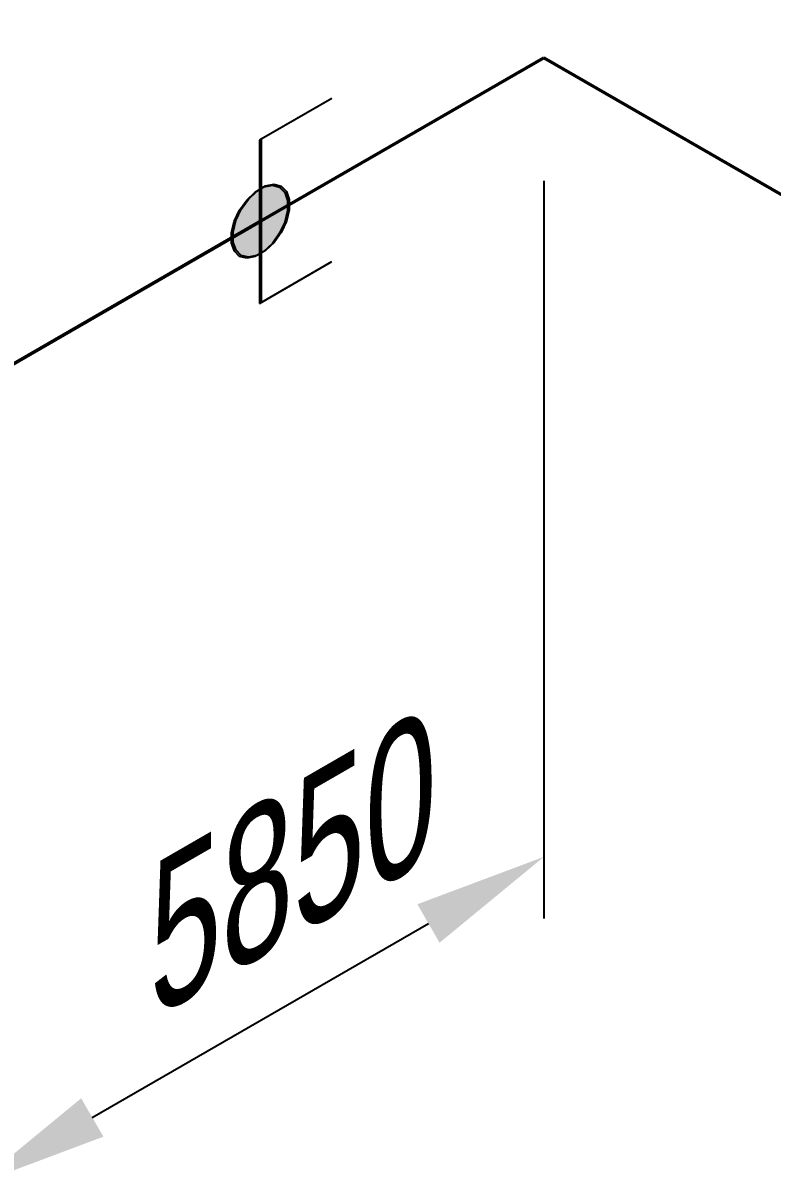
# Model space of a CAD drawing. Header units: millimetres. Extents: x 0 to 594, y 0 to 420.
# Drawn here: x 308.14 to 322.19, y 193.55 to 215.08 of the extents above; entities that cross this region are included whole.
import ezdxf

# ---------------------------------------------------------------- set-up
doc = ezdxf.new("R2010")
doc.units = ezdxf.units.MM
doc.header["$LTSCALE"] = 0.25
doc.layers.add('용접', color=1, linetype='Continuous')
doc.layers.add('치수', color=1, linetype='Continuous')
doc.layers.add('파이프 작은 보어', color=30, linetype='Continuous', lineweight=50)
doc.styles.add('AdskIsoMetric', font='arial.ttf', dxfattribs={"width": 0.8, "height": 2.5})
doc.styles.add('AdskIsoMetric-30', font='arial.ttf', dxfattribs={"width": 0.8, "height": 2.5})
doc.styles.add('AdskIsoMetric30', font='arial.ttf', dxfattribs={"width": 0.8, "oblique": 30, "height": 2.5})
doc.dimstyles.new('AdskIsoMetric', dxfattribs={"dimtxt": 2.5, "dimasz": 2.5, "dimexe": 1, "dimexo": 2, "dimgap": 0.8, "dimtad": 1, "dimdec": 0, "dimrnd": 1, "dimzin": 0, "dimdsep": 46, "dimtxsty": 'AdskIsoMetric', "dimcen": 0, "dimclrt": 7, "dimadec": 0, "dimazin": 0, "dimtfac": 1, "dimtdec": 0, "dimtmove": 1, "dimatfit": 3, "dimfxl": 0, "dimfrac": 2, "dimtolj": 1, "dimtzin": 0, "dimarcsym": 0})

# ---------------------------------------------------------------- blocks, each defined once
blk = doc.blocks.new('*D59')
at = {"layer": 'Defpoints', "color": 0}
for p in [(342.891, 215.007), (317.91, 214.429), (342.891, 200.007)]:
    blk.add_point(p, dxfattribs=at)
at = {"layer": '치수', "color": 0, "lineweight": -2}
for p, q in [((317.91, 216.739), (317.91, 230.584)), ((320.075, 228.179), (340.726, 216.257)), ((342.891, 202.316), (342.891, 216.161))]:
    blk.add_line(p, q, dxfattribs=at)
at = {"layer": '치수', "color": 0}
for points in [[(320.284, 228.54), (319.867, 227.818), (317.91, 229.429)], [(340.934, 216.617), (340.517, 215.896), (342.891, 215.007)]]:
    blk.add_solid(points, dxfattribs=at)
at = {"layer": '치수', "color": 7, "insert": (330.84, 224.581), "char_height": 2.5, "attachment_point": 5, "rotation": 330, "style": 'AdskIsoMetric-30'}
blk.add_mtext('\\A1;7990', dxfattribs=at)
blk = doc.blocks.new('*D60')
at = {"layer": 'Defpoints', "color": 0}
for p in [(317.91, 214.429), (307.272, 208.287), (317.91, 199.429)]:
    blk.add_point(p, dxfattribs=at)
at = {"layer": '치수', "color": 0, "lineweight": -2}
for p, q in [((317.91, 212.12), (317.91, 198.274)), ((307.272, 205.978), (307.272, 192.133)), ((309.437, 194.537), (315.745, 198.179))]:
    blk.add_line(p, q, dxfattribs=at)
at = {"layer": '치수', "color": 0}
for points in [[(315.537, 198.54), (315.954, 197.818), (317.91, 199.429)], [(309.229, 194.898), (309.646, 194.177), (307.272, 193.287)]]:
    blk.add_solid(points, dxfattribs=at)
at = {"layer": '치수', "color": 7, "insert": (312.591, 198.976), "char_height": 2.5, "attachment_point": 5, "rotation": 30, "style": 'AdskIsoMetric30'}
blk.add_mtext('\\A1;5850', dxfattribs=at)
blk = doc.blocks.new('엘보우-3-Iso2DSkew90')
at = {"color": 0, "linetype": 'ByBlock', "lineweight": -2, "extrusion": (0, 0.816497, 0.57735)}
for p, q in [((-5.303, 3.062), (0, 0)), ((0, 0), (5.303, 3.062)), ((0, 0), (0, 0))]:
    blk.add_line(p, q, dxfattribs=at)
blk = doc.blocks.new('엘보우-6-Iso2DSkew90')
at = {"color": 0, "linetype": 'ByBlock', "lineweight": -2, "extrusion": (-2.009e-09, -0.816497, -0.57735)}
for p, q in [((-5.303, -3.062), (0, 0)), ((0, 0), (5.303, -3.062)), ((0, 0), (0, 0))]:
    blk.add_line(p, q, dxfattribs=at)
blk = doc.blocks.new('SocketWeld-2-IsoLeft')
blk.add_hatch(color=256).paths.add_polyline_path([(0.0405, 0.017), (0.0406, 0.0168), (0.0407, 0.0166), (0.0409, 0.0165), (0.041, 0.0163), (0.0412, 0.0161), (0.0413, 0.016), (0.0415, 0.0158), (0.0416, 0.0157), (0.0418, 0.0155), (0.0419, 0.0153), (0.042, 0.0152), (0.0422, 0.015), (0.0423, 0.0148), (0.0425, 0.0147), (0.0426, 0.0145), (0.0428, 0.0143), (0.0429, 0.0142), (0.0431, 0.014), (0.0432, 0.0138), (0.0433, 0.0137), (0.0435, 0.0135), (0.0436, 0.0134), (0.0438, 0.0132), (0.0439, 0.013), (0.0441, 0.0129), (0.0442, 0.0127), (0.0444, 0.0125), (0.0445, 0.0124), (0.0447, 0.0122), (0.0448, 0.012), (0.0449, 0.0119), (0.0451, 0.0117), (0.0452, 0.0115), (0.0454, 0.0114), (0.0455, 0.0112), (0.0457, 0.0111), (0.0458, 0.0109), (0.046, 0.0107), (0.0461, 0.0106), (0.0462, 0.0104), (0.0464, 0.0102), (0.0465, 0.0101), (0.0467, 0.0099), (0.0468, 0.0097), (0.047, 0.0096), (0.0471, 0.0094), (0.0473, 0.0092), (0.0474, 0.0091), (0.0476, 0.0089), (0.0476, 0.0089), (0.0476, 0.0087), (0.0477, 0.0086), (0.0477, 0.0084), (0.0478, 0.0082), (0.0478, 0.008), (0.0479, 0.0078), (0.0479, 0.0076), (0.048, 0.0075), (0.048, 0.0073), (0.0481, 0.0071), (0.0481, 0.0069), (0.0482, 0.0067), (0.0482, 0.0066), (0.0483, 0.0064), (0.0483, 0.0062), (0.0484, 0.006), (0.0484, 0.0058), (0.0485, 0.0056), (0.0485, 0.0055), (0.0486, 0.0053), (0.0486, 0.0051), (0.0487, 0.0049), (0.0487, 0.0047), (0.0488, 0.0046), (0.0488, 0.0044), (0.0489, 0.0042), (0.0489, 0.004), (0.049, 0.0038), (0.049, 0.0036), (0.0491, 0.0035), (0.0491, 0.0033), (0.0492, 0.0031), (0.0492, 0.0029), (0.0493, 0.0027), (0.0493, 0.0025), (0.0494, 0.0024), (0.0494, 0.0022), (0.0495, 0.002), (0.0495, 0.0018), (0.0496, 0.0016), (0.0496, 0.0015), (0.0497, 0.0013), (0.0497, 0.0011), (0.0498, 0.0009), (0.0498, 0.0007), (0.0499, 0.0005), (0.0499, 0.0004), (0.05, 0.0002), (0.05, 0), (0.05, 0), (0.05, -0.0002), (0.0499, -0.0004), (0.0499, -0.0005), (0.0498, -0.0007), (0.0498, -0.0009), (0.0497, -0.0011), (0.0497, -0.0013), (0.0496, -0.0015), (0.0496, -0.0016), (0.0495, -0.0018), (0.0495, -0.002), (0.0494, -0.0022), (0.0494, -0.0024), (0.0493, -0.0025), (0.0493, -0.0027), (0.0492, -0.0029), (0.0492, -0.0031), (0.0491, -0.0033), (0.0491, -0.0035), (0.049, -0.0036), (0.049, -0.0038), (0.0489, -0.004), (0.0489, -0.0042), (0.0488, -0.0044), (0.0488, -0.0046), (0.0487, -0.0047), (0.0487, -0.0049), (0.0486, -0.0051), (0.0486, -0.0053), (0.0485, -0.0055), (0.0485, -0.0056), (0.0484, -0.0058), (0.0484, -0.006), (0.0483, -0.0062), (0.0483, -0.0064), (0.0482, -0.0066), (0.0482, -0.0067), (0.0481, -0.0069), (0.0481, -0.0071), (0.048, -0.0073), (0.048, -0.0075), (0.0479, -0.0076), (0.0479, -0.0078), (0.0478, -0.008), (0.0478, -0.0082), (0.0477, -0.0084), (0.0477, -0.0086), (0.0476, -0.0087), (0.0476, -0.0089), (0.0476, -0.0089), (0.0474, -0.0091), (0.0473, -0.0092), (0.0471, -0.0094), (0.047, -0.0096), (0.0468, -0.0097), (0.0467, -0.0099), (0.0465, -0.0101), (0.0464, -0.0102), (0.0462, -0.0104), (0.0461, -0.0106), (0.046, -0.0107), (0.0458, -0.0109), (0.0457, -0.0111), (0.0455, -0.0112), (0.0454, -0.0114), (0.0452, -0.0115), (0.0451, -0.0117), (0.0449, -0.0119), (0.0448, -0.012), (0.0447, -0.0122), (0.0445, -0.0124), (0.0444, -0.0125), (0.0442, -0.0127), (0.0441, -0.0129), (0.0439, -0.013), (0.0438, -0.0132), (0.0436, -0.0134), (0.0435, -0.0135), (0.0433, -0.0137), (0.0432, -0.0138), (0.0431, -0.014), (0.0429, -0.0142), (0.0428, -0.0143), (0.0426, -0.0145), (0.0425, -0.0147), (0.0423, -0.0148), (0.0422, -0.015), (0.042, -0.0152), (0.0419, -0.0153), (0.0418, -0.0155), (0.0416, -0.0157), (0.0415, -0.0158), (0.0413, -0.016), (0.0412, -0.0161), (0.041, -0.0163), (0.0409, -0.0165), (0.0407, -0.0166), (0.0406, -0.0168), (0.0405, -0.017), (0.0405, -0.017), (0.0402, -0.0171), (0.04, -0.0172), (0.0398, -0.0174), (0.0395, -0.0175), (0.0393, -0.0176), (0.0391, -0.0177), (0.0389, -0.0179), (0.0386, -0.018), (0.0384, -0.0181), (0.0382, -0.0183), (0.038, -0.0184), (0.0377, -0.0185), (0.0375, -0.0187), (0.0373, -0.0188), (0.0371, -0.0189), (0.0368, -0.0191), (0.0366, -0.0192), (0.0364, -0.0193), (0.0362, -0.0194), (0.0359, -0.0196), (0.0357, -0.0197), (0.0355, -0.0198), (0.0353, -0.02), (0.035, -0.0201), (0.0348, -0.0202), (0.0346, -0.0204), (0.0344, -0.0205), (0.0341, -0.0206), (0.0339, -0.0207), (0.0337, -0.0209), (0.0335, -0.021), (0.0332, -0.0211), (0.033, -0.0213), (0.0328, -0.0214), (0.0325, -0.0215), (0.0323, -0.0217), (0.0321, -0.0218), (0.0319, -0.0219), (0.0316, -0.0221), (0.0314, -0.0222), (0.0312, -0.0223), (0.031, -0.0224), (0.0307, -0.0226), (0.0305, -0.0227), (0.0303, -0.0228), (0.0301, -0.023), (0.0298, -0.0231), (0.0296, -0.0232), (0.0294, -0.0234), (0.0294, -0.0234), (0.0291, -0.0234), (0.0288, -0.0235), (0.0285, -0.0236), (0.0283, -0.0237), (0.028, -0.0238), (0.0277, -0.0239), (0.0274, -0.0239), (0.0271, -0.024), (0.0268, -0.0241), (0.0265, -0.0242), (0.0263, -0.0243), (0.026, -0.0244), (0.0257, -0.0244), (0.0254, -0.0245), (0.0251, -0.0246), (0.0248, -0.0247), (0.0246, -0.0248), (0.0243, -0.0249), (0.024, -0.0249), (0.0237, -0.025), (0.0234, -0.0251), (0.0231, -0.0252), (0.0228, -0.0253), (0.0226, -0.0254), (0.0223, -0.0254), (0.022, -0.0255), (0.0217, -0.0256), (0.0214, -0.0257), (0.0211, -0.0258), (0.0209, -0.0259), (0.0206, -0.0259), (0.0203, -0.026), (0.02, -0.0261), (0.0197, -0.0262), (0.0194, -0.0263), (0.0191, -0.0264), (0.0189, -0.0265), (0.0186, -0.0265), (0.0183, -0.0266), (0.018, -0.0267), (0.0177, -0.0268), (0.0174, -0.0269), (0.0172, -0.027), (0.0169, -0.027), (0.0166, -0.0271), (0.0163, -0.0272), (0.016, -0.0273), (0.0157, -0.0274), (0.0155, -0.0275), (0.0155, -0.0275), (0.0151, -0.0275), (0.0148, -0.0275), (0.0145, -0.0275), (0.0142, -0.0276), (0.0139, -0.0276), (0.0136, -0.0276), (0.0132, -0.0277), (0.0129, -0.0277), (0.0126, -0.0277), (0.0123, -0.0277), (0.012, -0.0278), (0.0117, -0.0278), (0.0114, -0.0278), (0.011, -0.0279), (0.0107, -0.0279), (0.0104, -0.0279), (0.0101, -0.0279), (0.0098, -0.028), (0.0095, -0.028), (0.0091, -0.028), (0.0088, -0.0281), (0.0085, -0.0281), (0.0082, -0.0281), (0.0079, -0.0281), (0.0076, -0.0282), (0.0073, -0.0282), (0.0069, -0.0282), (0.0066, -0.0283), (0.0063, -0.0283), (0.006, -0.0283), (0.0057, -0.0283), (0.0054, -0.0284), (0.005, -0.0284), (0.0047, -0.0284), (0.0044, -0.0285), (0.0041, -0.0285), (0.0038, -0.0285), (0.0035, -0.0286), (0.0032, -0.0286), (0.0028, -0.0286), (0.0025, -0.0286), (0.0022, -0.0287), (0.0019, -0.0287), (0.0016, -0.0287), (0.0013, -0.0288), (0.0009, -0.0288), (0.0006, -0.0288), (0.0003, -0.0288), (0, -0.0289), (0, -0.0289), (-0.0003, -0.0288), (-0.0006, -0.0288), (-0.0009, -0.0288), (-0.0013, -0.0288), (-0.0016, -0.0287), (-0.0019, -0.0287), (-0.0022, -0.0287), (-0.0025, -0.0286), (-0.0028, -0.0286), (-0.0032, -0.0286), (-0.0035, -0.0286), (-0.0038, -0.0285), (-0.0041, -0.0285), (-0.0044, -0.0285), (-0.0047, -0.0284), (-0.005, -0.0284), (-0.0054, -0.0284), (-0.0057, -0.0283), (-0.006, -0.0283), (-0.0063, -0.0283), (-0.0066, -0.0283), (-0.0069, -0.0282), (-0.0073, -0.0282), (-0.0076, -0.0282), (-0.0079, -0.0281), (-0.0082, -0.0281), (-0.0085, -0.0281), (-0.0088, -0.0281), (-0.0091, -0.028), (-0.0095, -0.028), (-0.0098, -0.028), (-0.0101, -0.0279), (-0.0104, -0.0279), (-0.0107, -0.0279), (-0.011, -0.0279), (-0.0114, -0.0278), (-0.0117, -0.0278), (-0.012, -0.0278), (-0.0123, -0.0277), (-0.0126, -0.0277), (-0.0129, -0.0277), (-0.0132, -0.0277), (-0.0136, -0.0276), (-0.0139, -0.0276), (-0.0142, -0.0276), (-0.0145, -0.0275), (-0.0148, -0.0275), (-0.0151, -0.0275), (-0.0155, -0.0275), (-0.0155, -0.0275), (-0.0157, -0.0274), (-0.016, -0.0273), (-0.0163, -0.0272), (-0.0166, -0.0271), (-0.0169, -0.027), (-0.0172, -0.027), (-0.0174, -0.0269), (-0.0177, -0.0268), (-0.018, -0.0267), (-0.0183, -0.0266), (-0.0186, -0.0265), (-0.0189, -0.0265), (-0.0191, -0.0264), (-0.0194, -0.0263), (-0.0197, -0.0262), (-0.02, -0.0261), (-0.0203, -0.026), (-0.0206, -0.0259), (-0.0209, -0.0259), (-0.0211, -0.0258), (-0.0214, -0.0257), (-0.0217, -0.0256), (-0.022, -0.0255), (-0.0223, -0.0254), (-0.0226, -0.0254), (-0.0228, -0.0253), (-0.0231, -0.0252), (-0.0234, -0.0251), (-0.0237, -0.025), (-0.024, -0.0249), (-0.0243, -0.0249), (-0.0246, -0.0248), (-0.0248, -0.0247), (-0.0251, -0.0246), (-0.0254, -0.0245), (-0.0257, -0.0244), (-0.026, -0.0244), (-0.0263, -0.0243), (-0.0265, -0.0242), (-0.0268, -0.0241), (-0.0271, -0.024), (-0.0274, -0.0239), (-0.0277, -0.0239), (-0.028, -0.0238), (-0.0283, -0.0237), (-0.0285, -0.0236), (-0.0288, -0.0235), (-0.0291, -0.0234), (-0.0294, -0.0234), (-0.0294, -0.0234), (-0.0296, -0.0232), (-0.0298, -0.0231), (-0.0301, -0.023), (-0.0303, -0.0228), (-0.0305, -0.0227), (-0.0307, -0.0226), (-0.031, -0.0224), (-0.0312, -0.0223), (-0.0314, -0.0222), (-0.0316, -0.0221), (-0.0319, -0.0219), (-0.0321, -0.0218), (-0.0323, -0.0217), (-0.0325, -0.0215), (-0.0328, -0.0214), (-0.033, -0.0213), (-0.0332, -0.0211), (-0.0335, -0.021), (-0.0337, -0.0209), (-0.0339, -0.0207), (-0.0341, -0.0206), (-0.0344, -0.0205), (-0.0346, -0.0204), (-0.0348, -0.0202), (-0.035, -0.0201), (-0.0353, -0.02), (-0.0355, -0.0198), (-0.0357, -0.0197), (-0.0359, -0.0196), (-0.0362, -0.0194), (-0.0364, -0.0193), (-0.0366, -0.0192), (-0.0368, -0.0191), (-0.0371, -0.0189), (-0.0373, -0.0188), (-0.0375, -0.0187), (-0.0377, -0.0185), (-0.038, -0.0184), (-0.0382, -0.0183), (-0.0384, -0.0181), (-0.0386, -0.018), (-0.0389, -0.0179), (-0.0391, -0.0177), (-0.0393, -0.0176), (-0.0395, -0.0175), (-0.0398, -0.0174), (-0.04, -0.0172), (-0.0402, -0.0171), (-0.0405, -0.017), (-0.0405, -0.017), (-0.0406, -0.0168), (-0.0407, -0.0166), (-0.0409, -0.0165), (-0.041, -0.0163), (-0.0412, -0.0161), (-0.0413, -0.016), (-0.0415, -0.0158), (-0.0416, -0.0157), (-0.0418, -0.0155), (-0.0419, -0.0153), (-0.042, -0.0152), (-0.0422, -0.015), (-0.0423, -0.0148), (-0.0425, -0.0147), (-0.0426, -0.0145), (-0.0428, -0.0143), (-0.0429, -0.0142), (-0.0431, -0.014), (-0.0432, -0.0138), (-0.0433, -0.0137), (-0.0435, -0.0135), (-0.0436, -0.0134), (-0.0438, -0.0132), (-0.0439, -0.013), (-0.0441, -0.0129), (-0.0442, -0.0127), (-0.0444, -0.0125), (-0.0445, -0.0124), (-0.0447, -0.0122), (-0.0448, -0.012), (-0.0449, -0.0119), (-0.0451, -0.0117), (-0.0452, -0.0115), (-0.0454, -0.0114), (-0.0455, -0.0112), (-0.0457, -0.0111), (-0.0458, -0.0109), (-0.046, -0.0107), (-0.0461, -0.0106), (-0.0462, -0.0104), (-0.0464, -0.0102), (-0.0465, -0.0101), (-0.0467, -0.0099), (-0.0468, -0.0097), (-0.047, -0.0096), (-0.0471, -0.0094), (-0.0473, -0.0092), (-0.0474, -0.0091), (-0.0476, -0.0089), (-0.0476, -0.0089), (-0.0476, -0.0087), (-0.0477, -0.0086), (-0.0477, -0.0084), (-0.0478, -0.0082), (-0.0478, -0.008), (-0.0479, -0.0078), (-0.0479, -0.0076), (-0.048, -0.0075), (-0.048, -0.0073), (-0.0481, -0.0071), (-0.0481, -0.0069), (-0.0482, -0.0067), (-0.0482, -0.0066), (-0.0483, -0.0064), (-0.0483, -0.0062), (-0.0484, -0.006), (-0.0484, -0.0058), (-0.0485, -0.0056), (-0.0485, -0.0055), (-0.0486, -0.0053), (-0.0486, -0.0051), (-0.0487, -0.0049), (-0.0487, -0.0047), (-0.0488, -0.0046), (-0.0488, -0.0044), (-0.0489, -0.0042), (-0.0489, -0.004), (-0.049, -0.0038), (-0.049, -0.0036), (-0.0491, -0.0035), (-0.0491, -0.0033), (-0.0492, -0.0031), (-0.0492, -0.0029), (-0.0493, -0.0027), (-0.0493, -0.0025), (-0.0494, -0.0024), (-0.0494, -0.0022), (-0.0495, -0.002), (-0.0495, -0.0018), (-0.0496, -0.0016), (-0.0496, -0.0015), (-0.0497, -0.0013), (-0.0497, -0.0011), (-0.0498, -0.0009), (-0.0498, -0.0007), (-0.0499, -0.0005), (-0.0499, -0.0004), (-0.05, -0.0002), (-0.05, 0), (-0.05, 0), (-0.05, 0.0002), (-0.0499, 0.0004), (-0.0499, 0.0005), (-0.0498, 0.0007), (-0.0498, 0.0009), (-0.0497, 0.0011), (-0.0497, 0.0013), (-0.0496, 0.0015), (-0.0496, 0.0016), (-0.0495, 0.0018), (-0.0495, 0.002), (-0.0494, 0.0022), (-0.0494, 0.0024), (-0.0493, 0.0025), (-0.0493, 0.0027), (-0.0492, 0.0029), (-0.0492, 0.0031), (-0.0491, 0.0033), (-0.0491, 0.0035), (-0.049, 0.0036), (-0.049, 0.0038), (-0.0489, 0.004), (-0.0489, 0.0042), (-0.0488, 0.0044), (-0.0488, 0.0046), (-0.0487, 0.0047), (-0.0487, 0.0049), (-0.0486, 0.0051), (-0.0486, 0.0053), (-0.0485, 0.0055), (-0.0485, 0.0056), (-0.0484, 0.0058), (-0.0484, 0.006), (-0.0483, 0.0062), (-0.0483, 0.0064), (-0.0482, 0.0066), (-0.0482, 0.0067), (-0.0481, 0.0069), (-0.0481, 0.0071), (-0.048, 0.0073), (-0.048, 0.0075), (-0.0479, 0.0076), (-0.0479, 0.0078), (-0.0478, 0.008), (-0.0478, 0.0082), (-0.0477, 0.0084), (-0.0477, 0.0086), (-0.0476, 0.0087), (-0.0476, 0.0089), (-0.0476, 0.0089), (-0.0474, 0.0091), (-0.0473, 0.0092), (-0.0471, 0.0094), (-0.047, 0.0096), (-0.0468, 0.0097), (-0.0467, 0.0099), (-0.0465, 0.0101), (-0.0464, 0.0102), (-0.0462, 0.0104), (-0.0461, 0.0106), (-0.046, 0.0107), (-0.0458, 0.0109), (-0.0457, 0.0111), (-0.0455, 0.0112), (-0.0454, 0.0114), (-0.0452, 0.0115), (-0.0451, 0.0117), (-0.0449, 0.0119), (-0.0448, 0.012), (-0.0447, 0.0122), (-0.0445, 0.0124), (-0.0444, 0.0125), (-0.0442, 0.0127), (-0.0441, 0.0129), (-0.0439, 0.013), (-0.0438, 0.0132), (-0.0436, 0.0134), (-0.0435, 0.0135), (-0.0433, 0.0137), (-0.0432, 0.0138), (-0.0431, 0.014), (-0.0429, 0.0142), (-0.0428, 0.0143), (-0.0426, 0.0145), (-0.0425, 0.0147), (-0.0423, 0.0148), (-0.0422, 0.015), (-0.042, 0.0152), (-0.0419, 0.0153), (-0.0418, 0.0155), (-0.0416, 0.0157), (-0.0415, 0.0158), (-0.0413, 0.016), (-0.0412, 0.0161), (-0.041, 0.0163), (-0.0409, 0.0165), (-0.0407, 0.0166), (-0.0406, 0.0168), (-0.0405, 0.017), (-0.0405, 0.017), (-0.0402, 0.0171), (-0.04, 0.0172), (-0.0398, 0.0174), (-0.0395, 0.0175), (-0.0393, 0.0176), (-0.0391, 0.0177), (-0.0389, 0.0179), (-0.0386, 0.018), (-0.0384, 0.0181), (-0.0382, 0.0183), (-0.038, 0.0184), (-0.0377, 0.0185), (-0.0375, 0.0187), (-0.0373, 0.0188), (-0.0371, 0.0189), (-0.0368, 0.0191), (-0.0366, 0.0192), (-0.0364, 0.0193), (-0.0362, 0.0194), (-0.0359, 0.0196), (-0.0357, 0.0197), (-0.0355, 0.0198), (-0.0353, 0.02), (-0.035, 0.0201), (-0.0348, 0.0202), (-0.0346, 0.0204), (-0.0344, 0.0205), (-0.0341, 0.0206), (-0.0339, 0.0207), (-0.0337, 0.0209), (-0.0335, 0.021), (-0.0332, 0.0211), (-0.033, 0.0213), (-0.0328, 0.0214), (-0.0325, 0.0215), (-0.0323, 0.0217), (-0.0321, 0.0218), (-0.0319, 0.0219), (-0.0316, 0.0221), (-0.0314, 0.0222), (-0.0312, 0.0223), (-0.031, 0.0224), (-0.0307, 0.0226), (-0.0305, 0.0227), (-0.0303, 0.0228), (-0.0301, 0.023), (-0.0298, 0.0231), (-0.0296, 0.0232), (-0.0294, 0.0234), (-0.0294, 0.0234), (-0.0291, 0.0234), (-0.0288, 0.0235), (-0.0285, 0.0236), (-0.0283, 0.0237), (-0.028, 0.0238), (-0.0277, 0.0239), (-0.0274, 0.0239), (-0.0271, 0.024), (-0.0268, 0.0241), (-0.0265, 0.0242), (-0.0263, 0.0243), (-0.026, 0.0244), (-0.0257, 0.0244), (-0.0254, 0.0245), (-0.0251, 0.0246), (-0.0248, 0.0247), (-0.0246, 0.0248), (-0.0243, 0.0249), (-0.024, 0.0249), (-0.0237, 0.025), (-0.0234, 0.0251), (-0.0231, 0.0252), (-0.0228, 0.0253), (-0.0226, 0.0254), (-0.0223, 0.0254), (-0.022, 0.0255), (-0.0217, 0.0256), (-0.0214, 0.0257), (-0.0211, 0.0258), (-0.0209, 0.0259), (-0.0206, 0.0259), (-0.0203, 0.026), (-0.02, 0.0261), (-0.0197, 0.0262), (-0.0194, 0.0263), (-0.0191, 0.0264), (-0.0189, 0.0265), (-0.0186, 0.0265), (-0.0183, 0.0266), (-0.018, 0.0267), (-0.0177, 0.0268), (-0.0174, 0.0269), (-0.0172, 0.027), (-0.0169, 0.027), (-0.0166, 0.0271), (-0.0163, 0.0272), (-0.016, 0.0273), (-0.0157, 0.0274), (-0.0155, 0.0275), (-0.0155, 0.0275), (-0.0151, 0.0275), (-0.0148, 0.0275), (-0.0145, 0.0275), (-0.0142, 0.0276), (-0.0139, 0.0276), (-0.0136, 0.0276), (-0.0132, 0.0277), (-0.0129, 0.0277), (-0.0126, 0.0277), (-0.0123, 0.0277), (-0.012, 0.0278), (-0.0117, 0.0278), (-0.0114, 0.0278), (-0.011, 0.0279), (-0.0107, 0.0279), (-0.0104, 0.0279), (-0.0101, 0.0279), (-0.0098, 0.028), (-0.0095, 0.028), (-0.0091, 0.028), (-0.0088, 0.0281), (-0.0085, 0.0281), (-0.0082, 0.0281), (-0.0079, 0.0281), (-0.0076, 0.0282), (-0.0073, 0.0282), (-0.0069, 0.0282), (-0.0066, 0.0283), (-0.0063, 0.0283), (-0.006, 0.0283), (-0.0057, 0.0283), (-0.0054, 0.0284), (-0.005, 0.0284), (-0.0047, 0.0284), (-0.0044, 0.0285), (-0.0041, 0.0285), (-0.0038, 0.0285), (-0.0035, 0.0286), (-0.0032, 0.0286), (-0.0028, 0.0286), (-0.0025, 0.0286), (-0.0022, 0.0287), (-0.0019, 0.0287), (-0.0016, 0.0287), (-0.0013, 0.0288), (-0.0009, 0.0288), (-0.0006, 0.0288), (-0.0003, 0.0288), (0, 0.0289), (0, 0.0289), (0.0003, 0.0288), (0.0006, 0.0288), (0.0009, 0.0288), (0.0013, 0.0288), (0.0016, 0.0287), (0.0019, 0.0287), (0.0022, 0.0287), (0.0025, 0.0286), (0.0028, 0.0286), (0.0032, 0.0286), (0.0035, 0.0286), (0.0038, 0.0285), (0.0041, 0.0285), (0.0044, 0.0285), (0.0047, 0.0284), (0.005, 0.0284), (0.0054, 0.0284), (0.0057, 0.0283), (0.006, 0.0283), (0.0063, 0.0283), (0.0066, 0.0283), (0.0069, 0.0282), (0.0073, 0.0282), (0.0076, 0.0282), (0.0079, 0.0281), (0.0082, 0.0281), (0.0085, 0.0281), (0.0088, 0.0281), (0.0091, 0.028), (0.0095, 0.028), (0.0098, 0.028), (0.0101, 0.0279), (0.0104, 0.0279), (0.0107, 0.0279), (0.011, 0.0279), (0.0114, 0.0278), (0.0117, 0.0278), (0.012, 0.0278), (0.0123, 0.0277), (0.0126, 0.0277), (0.0129, 0.0277), (0.0132, 0.0277), (0.0136, 0.0276), (0.0139, 0.0276), (0.0142, 0.0276), (0.0145, 0.0275), (0.0148, 0.0275), (0.0151, 0.0275), (0.0155, 0.0275), (0.0155, 0.0275), (0.0157, 0.0274), (0.016, 0.0273), (0.0163, 0.0272), (0.0166, 0.0271), (0.0169, 0.027), (0.0172, 0.027), (0.0174, 0.0269), (0.0177, 0.0268), (0.018, 0.0267), (0.0183, 0.0266), (0.0186, 0.0265), (0.0189, 0.0265), (0.0191, 0.0264), (0.0194, 0.0263), (0.0197, 0.0262), (0.02, 0.0261), (0.0203, 0.026), (0.0206, 0.0259), (0.0209, 0.0259), (0.0211, 0.0258), (0.0214, 0.0257), (0.0217, 0.0256), (0.022, 0.0255), (0.0223, 0.0254), (0.0226, 0.0254), (0.0228, 0.0253), (0.0231, 0.0252), (0.0234, 0.0251), (0.0237, 0.025), (0.024, 0.0249), (0.0243, 0.0249), (0.0246, 0.0248), (0.0248, 0.0247), (0.0251, 0.0246), (0.0254, 0.0245), (0.0257, 0.0244), (0.026, 0.0244), (0.0263, 0.0243), (0.0265, 0.0242), (0.0268, 0.0241), (0.0271, 0.024), (0.0274, 0.0239), (0.0277, 0.0239), (0.028, 0.0238), (0.0283, 0.0237), (0.0285, 0.0236), (0.0288, 0.0235), (0.0291, 0.0234), (0.0294, 0.0234), (0.0294, 0.0234), (0.0296, 0.0232), (0.0298, 0.0231), (0.0301, 0.023), (0.0303, 0.0228), (0.0305, 0.0227), (0.0307, 0.0226), (0.031, 0.0224), (0.0312, 0.0223), (0.0314, 0.0222), (0.0316, 0.0221), (0.0319, 0.0219), (0.0321, 0.0218), (0.0323, 0.0217), (0.0325, 0.0215), (0.0328, 0.0214), (0.033, 0.0213), (0.0332, 0.0211), (0.0335, 0.021), (0.0337, 0.0209), (0.0339, 0.0207), (0.0341, 0.0206), (0.0344, 0.0205), (0.0346, 0.0204), (0.0348, 0.0202), (0.035, 0.0201), (0.0353, 0.02), (0.0355, 0.0198), (0.0357, 0.0197), (0.0359, 0.0196), (0.0362, 0.0194), (0.0364, 0.0193), (0.0366, 0.0192), (0.0368, 0.0191), (0.0371, 0.0189), (0.0373, 0.0188), (0.0375, 0.0187), (0.0377, 0.0185), (0.038, 0.0184), (0.0382, 0.0183), (0.0384, 0.0181), (0.0386, 0.018), (0.0389, 0.0179), (0.0391, 0.0177), (0.0393, 0.0176), (0.0395, 0.0175), (0.0398, 0.0174), (0.04, 0.0172), (0.0402, 0.0171)], flags=0)
at = {"color": 0, "linetype": 'ByBlock', "lineweight": -2, "extrusion": (0, -0.816497, -0.57735)}
for p, q in [((0.0884, 0.051), (0, 0.1021)), ((-0.0884, -0.051), (0.0884, 0.051)), ((-0.0155, 0.0275), (0, 0.0289)), ((0, 0.0289), (0.0155, 0.0275)), ((-0.0476, 0.0089), (-0.0405, 0.017)), ((-0.0405, 0.017), (-0.0294, 0.0234)), ((-0.0294, 0.0234), (-0.0155, 0.0275)), ((0.0155, 0.0275), (0.0294, 0.0234)), ((0.0294, 0.0234), (0.0405, 0.017)), ((0.0405, 0.017), (0.0476, 0.0089)), ((-0.1768, 0), (-0.0884, -0.051)), ((-0.05, 0), (-0.0476, 0.0089)), ((-0.0476, -0.0089), (-0.05, 0)), ((0.0476, 0.0089), (0.05, 0)), ((-0.0405, -0.017), (-0.0476, -0.0089)), ((0.0476, -0.0089), (0.0405, -0.017)), ((0.05, 0), (0.0476, -0.0089)), ((-0.0294, -0.0234), (-0.0405, -0.017)), ((-0.0155, -0.0275), (-0.0294, -0.0234)), ((0, -0.0289), (-0.0155, -0.0275)), ((0.0155, -0.0275), (0, -0.0289)), ((0.0294, -0.0234), (0.0155, -0.0275)), ((0.0405, -0.017), (0.0294, -0.0234))]:
    blk.add_line(p, q, dxfattribs=at)

msp = doc.modelspace()

# ---------------------------------------------------------------- linework, layer by layer
at = {"layer": '파이프 작은 보어'}
msp.add_lwpolyline([(312.5757, 211.3493), (312.6069, 211.3673)], dxfattribs=at)

# ---------------------------------------------------------------- block references
at = {"layer": '용접', "xscale": 15, "yscale": 15, "zscale": 15, "rotation": 239.9999999664801}
for p in [(312.5757, 211.3493), (312.6069, 211.3673)]:
    msp.add_blockref('SocketWeld-2-IsoLeft', p, dxfattribs=at)
at = {"layer": '파이프 작은 보어'}
for name, p in [('엘보우-6-Iso2DSkew90', (317.9102, 214.4292)), ('엘보우-3-Iso2DSkew90', (307.2724, 208.2874))]:
    msp.add_blockref(name, p, dxfattribs=at)

# ---------------------------------------------------------------- dimensions: what is measured, and where the dimension line sits
at = {"layer": '치수'}
for base, p1, p2, angle, text, override, picture, middle in [((342.8909, 215.0066), (317.9102, 214.4292), (342.8909, 200.0066), 330, '7990', {"dimtad": 0, "dimlfac": 276.984524, "dimtxsty": 'AdskIsoMetric-30', "dimse1": 0, "dimse2": 0, "dimsd1": 0, "dimsd2": 0, "dimtmove": 1}, '*D59', (330.8405, 224.5808)), ((317.9102, 199.4292), (307.2724, 208.2874), (317.9102, 214.4292), 30, '5850', {"dimtad": 0, "dimlfac": 476.277903, "dimtxsty": 'AdskIsoMetric30', "dimse1": 0, "dimse2": 0, "dimsd1": 0, "dimsd2": 0, "dimtmove": 1}, '*D60', (312.5913, 198.9762))]:
    dim = msp.add_linear_dim(base=base, p1=p1, p2=p2, angle=angle, text=text, dimstyle='AdskIsoMetric', override=override, dxfattribs=at)
    dim.commit()
    dim.dimension.update_dxf_attribs({"geometry": picture, "text_midpoint": middle, "dimtype": 160})

doc.saveas('drawing.dxf')
